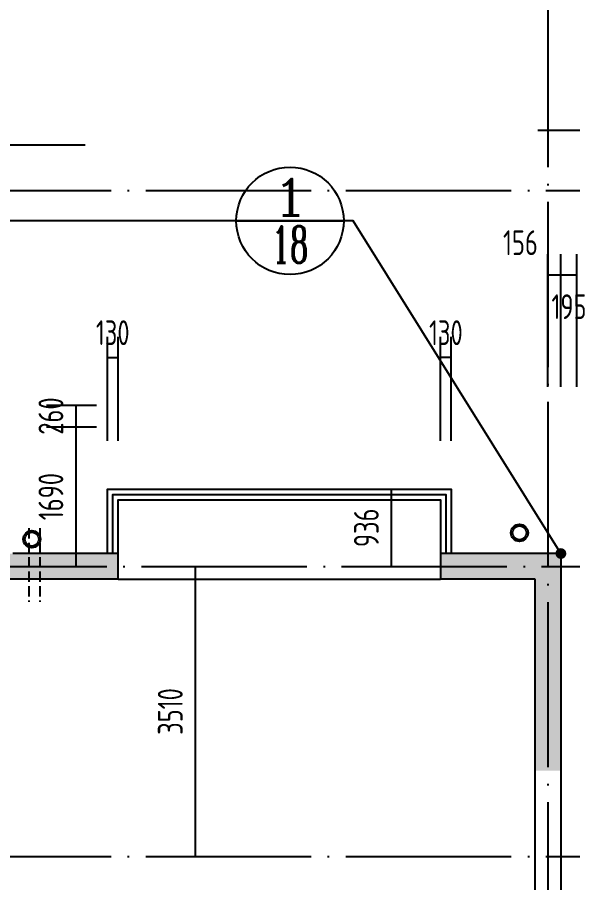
# Model space of a CAD drawing. Extents: x -726032 to 135930, y -151624 to 587044.
# Drawn here: x -672943 to -666225, y 509276 to 519746 of the extents above; entities that cross this region are included whole.
import ezdxf
from ezdxf.enums import TextEntityAlignment as Align

# ---------------------------------------------------------------- set-up
doc = ezdxf.new("R2010")
doc.units = 0
doc.header["$LTSCALE"] = 1000
doc.header["$MEASUREMENT"] = 0
doc.linetypes.add('DASH', pattern=[0.35, 0.25, -0.1])
doc.linetypes.add('DOTE', pattern=[2.42, 2, -0.2, 0.02, -0.2])
doc.layers.get('0').update_dxf_attribs({"linetype": 'CONTINUOUS'})
doc.layers.get('DEFPOINTS').update_dxf_attribs({"color": 1, "linetype": 'CONTINUOUS'})
for name, color, linetype in [('COLUMN', 170, 'CONTINUOUS'), ('DOTE', 8, 'DOTE'), ('PUB_DIM', 245, 'CONTINUOUS'), ('WALL', 255, 'CONTINUOUS'), ('WINDOW', 155, 'CONTINUOUS'), ('引线', 213, 'CONTINUOUS'), ('空调', 245, 'CONTINUOUS'), ('雨水管', 20, 'CONTINUOUS')]:
    doc.layers.add(name, color=color, linetype=linetype)
doc.styles.add('COMP', font='COMPLEX', dxfattribs={"bigfont": 'hztxt'})
doc.styles.add('DIM_FONT', font='isocp.shx', dxfattribs={"width": 0.8})
doc.dimstyles.new('AXIS', dxfattribs={"dimtxt": 300, "dimasz": 1, "dimexe": 250, "dimexo": 300, "dimgap": 150, "dimtad": 1, "dimdec": 0, "dimzin": 0, "dimdsep": 46, "dimtxsty": 'DIM_FONT', "dimcen": 0.09, "dimse1": 1, "dimse2": 1, "dimclrt": 142, "dimadec": 0, "dimazin": 0, "dimtfac": 1, "dimtdec": 0, "dimtix": 1, "dimtmove": 2, "dimatfit": 3, "dimfxl": 1, "dimtolj": 1, "dimtzin": 0, "dimarcsym": 0})
doc.dimstyles.new('DIMB', dxfattribs={"dimtxt": 300, "dimasz": 1, "dimexe": 250, "dimexo": 300, "dimgap": 150, "dimtad": 1, "dimdec": 0, "dimzin": 0, "dimdsep": 46, "dimtxsty": 'DIM_FONT', "dimcen": 0.09, "dimse2": 1, "dimclrt": 142, "dimadec": 0, "dimazin": 0, "dimtfac": 1, "dimtdec": 0, "dimtix": 1, "dimtmove": 2, "dimatfit": 3, "dimfxl": 1, "dimtolj": 1, "dimtzin": 0, "dimarcsym": 0})
doc.dimstyles.new('DIMN', dxfattribs={"dimtxt": 300, "dimasz": 1, "dimexe": 250, "dimexo": 300, "dimgap": 150, "dimtad": 1, "dimdec": 0, "dimzin": 0, "dimdsep": 46, "dimtxsty": 'DIM_FONT', "dimcen": 0.09, "dimclrt": 142, "dimadec": 0, "dimazin": 0, "dimtfac": 1, "dimtdec": 0, "dimtix": 1, "dimtmove": 2, "dimatfit": 3, "dimfxl": 1, "dimtolj": 1, "dimtzin": 0, "dimarcsym": 0})

# ---------------------------------------------------------------- blocks, each defined once
blk = doc.blocks.new('_INDEX')
blk.add_line((-0.5, 0), (0.5, 0))
blk.add_circle((0, 0), 0.5)
at = {"style": 'COMP'}
for tag, width, p, p2 in [('1', 2.333333, (-0.17, 0.05), (0.17, 0.05)), ('-', 1.166667, (-0.17, -0.39), (0.17, -0.39))]:
    blk.add_attdef(tag, text='', height=0.34, dxfattribs=dict(at, width=width)).set_placement(p, p2, align=Align.FIT)
blk = doc.blocks.new('*D1082')
at = {"layer": 'DEFPOINTS', "color": 0, "transparency": 16777216}
for p in [(-669248, 514038), (-669248, 513102), (-668421, 513102)]:
    blk.add_point(p, dxfattribs=at)
at = {"layer": 'PUB_DIM', "color": 0, "lineweight": -2, "transparency": 16777216}
for p, q in [((-668948, 514038), (-668171, 514038)), ((-668421, 514037), (-668421, 513103)), ((-668948, 513102), (-668171, 513102))]:
    blk.add_line(p, q, dxfattribs=at)
at = {"layer": 'PUB_DIM', "color": 0, "transparency": 16777216}
for points in [[(-668421, 514037), (-668421, 514037), (-668421, 514038)], [(-668421, 513103), (-668421, 513103), (-668421, 513102)]]:
    blk.add_solid(points, dxfattribs=at)
at = {"layer": 'PUB_DIM', "color": 142, "transparency": 16777216, "insert": (-668721, 513570), "char_height": 300, "attachment_point": 5, "rotation": 90, "style": 'DIM_FONT'}
blk.add_mtext('\\A1;936', dxfattribs=at)
blk = doc.blocks.new('*D1086')
at = {"layer": 'DEFPOINTS', "color": 0, "transparency": 16777216}
for p in [(-672889, 515052), (-672889, 514792), (-672237, 514792)]:
    blk.add_point(p, dxfattribs=at)
at = {"layer": 'PUB_DIM', "color": 0, "lineweight": -2, "transparency": 16777216}
for p, q in [((-672589, 515052), (-671987, 515052)), ((-672237, 515053), (-672237, 515054)), ((-672237, 515052), (-672237, 514792)), ((-672589, 514792), (-671987, 514792)), ((-672237, 514791), (-672237, 514790))]:
    blk.add_line(p, q, dxfattribs=at)
at = {"layer": 'PUB_DIM', "color": 0, "transparency": 16777216}
for points in [[(-672237, 515053), (-672236, 515053), (-672237, 515052)], [(-672237, 514791), (-672236, 514791), (-672237, 514792)]]:
    blk.add_solid(points, dxfattribs=at)
at = {"layer": 'PUB_DIM', "color": 142, "transparency": 16777216, "insert": (-672537, 514922), "char_height": 300, "attachment_point": 5, "rotation": 90, "style": 'DIM_FONT'}
blk.add_mtext('\\A1;260', dxfattribs=at)
blk = doc.blocks.new('*D3737')
at = {"layer": 'DEFPOINTS', "color": 0, "transparency": 16777216}
for p in [(-672889, 514792), (-672889, 513102), (-672237, 513102)]:
    blk.add_point(p, dxfattribs=at)
at = {"layer": 'PUB_DIM', "color": 0, "lineweight": -2, "transparency": 16777216}
for p, q in [((-672589, 514792), (-671987, 514792)), ((-672237, 514791), (-672237, 513103))]:
    blk.add_line(p, q, dxfattribs=at)
at = {"layer": 'PUB_DIM', "color": 0, "transparency": 16777216}
for points in [[(-672237, 514791), (-672236, 514791), (-672237, 514792)], [(-672237, 513103), (-672236, 513103), (-672237, 513102)]]:
    blk.add_solid(points, dxfattribs=at)
at = {"layer": 'PUB_DIM', "color": 142, "transparency": 16777216, "insert": (-672537, 513947), "char_height": 300, "attachment_point": 5, "rotation": 90, "style": 'DIM_FONT'}
blk.add_mtext('\\A1;1690', dxfattribs=at)
blk = doc.blocks.new('*D3334')
at = {"color": 0, "lineweight": -2, "transparency": 16777216}
blk.add_line((-670793, 513101), (-670793, 509593), dxfattribs=at)
at = {"color": 0, "transparency": 16777216}
for points in [[(-670793, 513101), (-670792, 513101), (-670793, 513102)], [(-670793, 509593), (-670792, 509593), (-670793, 509592)]]:
    blk.add_solid(points, dxfattribs=at)
at = {"layer": 'DEFPOINTS', "color": 0, "transparency": 16777216}
for p in [(-672093, 513102), (-672093, 509592), (-670793, 509592)]:
    blk.add_point(p, dxfattribs=at)
at = {"color": 142, "transparency": 16777216, "insert": (-671093, 511347), "char_height": 300, "attachment_point": 5, "rotation": 90, "style": 'DIM_FONT'}
blk.add_mtext('\\A1;3510', dxfattribs=at)
blk = doc.blocks.new('*D1090')
at = {"layer": 'DEFPOINTS', "color": 0, "transparency": 16777216}
for p in [(-671724, 515630), (-671854, 514323), (-671724, 514323)]:
    blk.add_point(p, dxfattribs=at)
at = {"layer": 'PUB_DIM', "color": 0, "lineweight": -2, "transparency": 16777216}
for p, q in [((-671854, 514623), (-671854, 515880)), ((-671724, 514623), (-671724, 515880)), ((-671855, 515630), (-671856, 515630)), ((-671854, 515630), (-671724, 515630)), ((-671723, 515630), (-671722, 515630))]:
    blk.add_line(p, q, dxfattribs=at)
at = {"layer": 'PUB_DIM', "color": 0, "transparency": 16777216}
for points in [[(-671855, 515630), (-671855, 515630), (-671854, 515630)], [(-671723, 515630), (-671723, 515630), (-671724, 515630)]]:
    blk.add_solid(points, dxfattribs=at)
at = {"layer": 'PUB_DIM', "color": 142, "transparency": 16777216, "insert": (-671789, 515930), "char_height": 300, "attachment_point": 5, "style": 'DIM_FONT'}
blk.add_mtext('\\A1;130', dxfattribs=at)
blk = doc.blocks.new('*D1091')
at = {"layer": 'DEFPOINTS', "color": 0, "transparency": 16777216}
for p in [(-666368, 516629), (-666524, 514974), (-666368, 514974)]:
    blk.add_point(p, dxfattribs=at)
at = {"layer": 'PUB_DIM', "color": 0, "lineweight": -2, "transparency": 16777216}
for p, q in [((-666524, 515274), (-666524, 516879)), ((-666368, 515274), (-666368, 516879)), ((-666525, 516629), (-666526, 516629)), ((-666524, 516629), (-666368, 516629)), ((-666367, 516629), (-666366, 516629))]:
    blk.add_line(p, q, dxfattribs=at)
at = {"layer": 'PUB_DIM', "color": 0, "transparency": 16777216}
for points in [[(-666525, 516629), (-666525, 516629), (-666524, 516629)], [(-666367, 516629), (-666367, 516629), (-666368, 516629)]]:
    blk.add_solid(points, dxfattribs=at)
at = {"layer": 'PUB_DIM', "color": 142, "transparency": 16777216, "insert": (-666857, 517019), "char_height": 300, "attachment_point": 5, "style": 'DIM_FONT'}
blk.add_mtext('\\A1;156', dxfattribs=at)
blk = doc.blocks.new('*D1092')
at = {"layer": 'DEFPOINTS', "color": 0, "transparency": 16777216}
for p in [(-666173, 516629), (-666368, 514974), (-666173, 514974)]:
    blk.add_point(p, dxfattribs=at)
at = {"layer": 'PUB_DIM', "color": 0, "lineweight": -2, "transparency": 16777216}
for p, q in [((-666368, 515274), (-666368, 516879)), ((-666173, 515274), (-666173, 516879)), ((-666369, 516629), (-666370, 516629)), ((-666368, 516629), (-666173, 516629)), ((-666172, 516629), (-666171, 516629))]:
    blk.add_line(p, q, dxfattribs=at)
at = {"layer": 'PUB_DIM', "color": 0, "transparency": 16777216}
for points in [[(-666369, 516629), (-666369, 516629), (-666368, 516629)], [(-666172, 516629), (-666172, 516629), (-666173, 516629)]]:
    blk.add_solid(points, dxfattribs=at)
at = {"layer": 'PUB_DIM', "color": 142, "transparency": 16777216, "insert": (-666270, 516245), "char_height": 300, "attachment_point": 5, "style": 'DIM_FONT'}
blk.add_mtext('\\A1;195', dxfattribs=at)
blk = doc.blocks.new('*D1095')
at = {"layer": 'DEFPOINTS', "color": 0, "transparency": 16777216}
for p in [(-667824, 515630), (-667824, 514323), (-667694, 514323)]:
    blk.add_point(p, dxfattribs=at)
at = {"layer": 'PUB_DIM', "color": 0, "lineweight": -2, "transparency": 16777216}
for p, q in [((-667824, 514623), (-667824, 515880)), ((-667694, 514623), (-667694, 515880)), ((-667825, 515630), (-667826, 515630)), ((-667694, 515630), (-667824, 515630)), ((-667693, 515630), (-667692, 515630))]:
    blk.add_line(p, q, dxfattribs=at)
at = {"layer": 'PUB_DIM', "color": 0, "transparency": 16777216}
for points in [[(-667825, 515630), (-667825, 515630), (-667824, 515630)], [(-667693, 515630), (-667693, 515630), (-667694, 515630)]]:
    blk.add_solid(points, dxfattribs=at)
at = {"layer": 'PUB_DIM', "color": 142, "transparency": 16777216, "insert": (-667759, 515930), "char_height": 300, "attachment_point": 5, "style": 'DIM_FONT'}
blk.add_mtext('\\A1;130', dxfattribs=at)

msp = doc.modelspace()

# ---------------------------------------------------------------- linework, layer by layer
at = {"layer": 'COLUMN'}
for points in [[(-674011.9, 513258.4), (-674011.9, 512946.4), (-671723.9, 513258.4), (-671723.9, 512946.4)], [(-667823.9, 513258.4), (-667823.9, 512946.4), (-666367.9, 513258.4), (-666679.9, 512946.4)], [(-666679.9, 512946.4), (-666679.9, 510632.4), (-666367.9, 513258.4), (-666367.9, 510632.4)]]:
    msp.add_solid(points, dxfattribs=at)
at = {"layer": 'DOTE'}
for p, q in [((-666523.9, 522352), (-666523.9, 491880.4)), ((-712529.2, 517652.4), (-642897.4, 517652.4)), ((-712581.2, 513102.4), (-642897.4, 513102.4)), ((-712529.2, 509592.4), (-642897.4, 509592.4))]:
    msp.add_line(p, q, dxfattribs=at)
at = {"layer": 'WALL'}
for p, q in [((-671723.9, 513258.4), (-672997.9, 513258.4)), ((-671723.9, 512946.4), (-671723.9, 513258.4)), ((-666367.9, 513258.4), (-667823.9, 513258.4)), ((-667823.9, 513258.4), (-667823.9, 512946.4)), ((-666367.9, 513258.4), (-666367.9, 503066.4)), ((-671723.9, 512946.4), (-674011.9, 512946.4)), ((-666679.9, 512946.4), (-667823.9, 512946.4)), ((-666679.9, 507382.4), (-666679.9, 512946.4))]:
    msp.add_line(p, q, dxfattribs=at)
at = {"layer": 'WINDOW'}
msp.add_line((-671723.9, 512946.4), (-667823.9, 512946.4), dxfattribs=at)
for points in [[(-671853.9, 513258.4), (-671853.9, 514038.4), (-667693.9, 514038.4), (-667693.9, 513258.4)], [(-671788.9, 513258.4), (-671788.9, 513973.4), (-667758.9, 513973.4), (-667758.9, 513258.4)], [(-671723.9, 513258.4), (-671723.9, 513908.4), (-667823.9, 513908.4), (-667823.9, 513258.4)]]:
    msp.add_lwpolyline(points, dxfattribs=at)
at = {"layer": '引线'}
msp.add_line((-676615.6, 518203), (-672123.9, 518203), dxfattribs=at)
for points in [[(-656552.9, 519527.3), (-657352.9, 518377.6), (-666648.2, 518377.6)], [(-666367.9, 513258.4), (-668882.1, 517283.8), (-673028.3, 517283.8)]]:
    msp.add_lwpolyline(points, dxfattribs=at)
at = {"layer": '引线', "const_width": 64.7}
msp.add_lwpolyline([(-666400.5, 513258.4, 1), (-666335.2, 513258.4, 1)], format="xyb", close=True, dxfattribs=at)
at = {"layer": '空调', "linetype": 'DASH', "ltscale": 0.5}
for p, q in [((-672802.9, 513564.2), (-672802.9, 512674.8)), ((-672672.9, 513564.2), (-672672.9, 512674.8))]:
    msp.add_line(p, q, dxfattribs=at)
at = {"layer": '雨水管'}
for centre, radius in [((-666869.2, 513509), 104), ((-666869.2, 513509), 84.5), ((-672768, 513431.8), 104), ((-672768, 513431.8), 84.5)]:
    msp.add_circle(centre, radius, dxfattribs=at)

# ---------------------------------------------------------------- block references
at = {"layer": '引线'}
ref = msp.add_blockref('_INDEX', (-669644.6, 517283.8), dxfattribs=dict(at, xscale=1300, yscale=1300, zscale=1300))
ref.add_attrib('1', '1', dxfattribs={"layer": '0', "height": 442, "style": 'COMP', "width": 2.333333}).set_placement((-669865.6, 517348.8), (-669423.6, 517348.8), align=Align.FIT)
ref.add_attrib('-', '18', dxfattribs={"layer": '0', "height": 442, "style": 'COMP', "width": 0.724138}).set_placement((-669865.6, 516776.8), (-669423.6, 516776.8), align=Align.FIT)

# ---------------------------------------------------------------- dimensions: what is measured, and where the dimension line sits
dim = msp.add_aligned_dim(p1=(-672092.6, 513102.4), p2=(-672092.6, 509592.4), distance=1300, dimstyle='AXIS')
dim.commit()
dim.dimension.update_dxf_attribs({"geometry": '*D3334', "text_midpoint": (-671092.6, 511347.4)})
at = {"layer": 'PUB_DIM'}
for base, p1, p2, picture, middle in [((-666367.9, 516629.1), (-666523.9, 514974.2), (-666367.9, 514974.2), '*D1091', (-666857.3, 517019.2)), ((-666172.9, 516629.1), (-666367.9, 514974.2), (-666172.9, 514974.2), '*D1092', (-666270.4, 516245))]:
    dim = msp.add_linear_dim(base=base, p1=p1, p2=p2, dimstyle='DIMN', dxfattribs=at)
    dim.commit()
    dim.dimension.update_dxf_attribs({"geometry": picture, "text_midpoint": middle, "dimtype": 160})
for base, p1, p2, picture, middle in [((-671723.9, 515629.8), (-671853.9, 514322.6), (-671723.9, 514322.6), '*D1090', (-671788.9, 515929.8)), ((-667823.9, 515629.8), (-667693.9, 514322.6), (-667823.9, 514322.6), '*D1095', (-667758.9, 515929.8))]:
    dim = msp.add_linear_dim(base=base, p1=p1, p2=p2, dimstyle='DIMN', dxfattribs=at)
    dim.commit()
    dim.dimension.update_dxf_attribs({"geometry": picture, "text_midpoint": middle})
for base, p1, p2, dimstyle, picture, middle in [((-672236.6, 514792.4), (-672889, 515052.4), (-672889, 514792.4), 'DIMN', '*D1086', (-672536.6, 514922.4)), ((-672236.6, 513102.4), (-672889, 514792.4), (-672889, 513102.4), 'DIMB', '*D3737', (-672536.6, 513947.4)), ((-668421.3, 513102.4), (-669247.7, 514038.4), (-669247.7, 513102.4), 'DIMN', '*D1082', (-668721.3, 513570.4))]:
    dim = msp.add_linear_dim(base=base, p1=p1, p2=p2, angle=270, dimstyle=dimstyle, dxfattribs=at)
    dim.commit()
    dim.dimension.update_dxf_attribs({"geometry": picture, "text_midpoint": middle})

doc.saveas('drawing.dxf')
